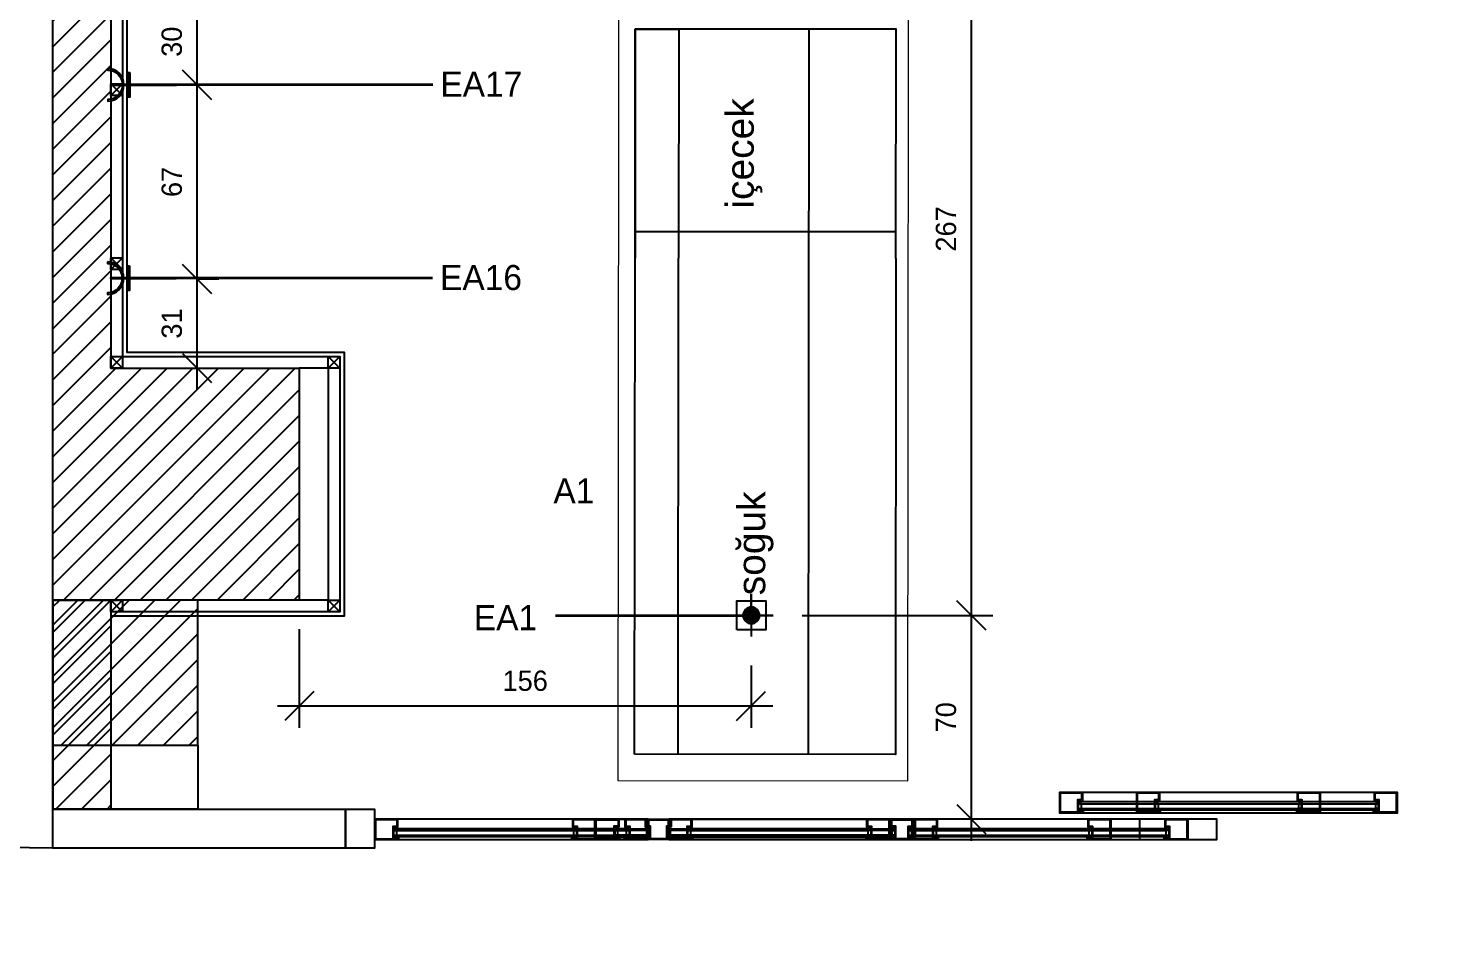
# Model space of a CAD drawing. Header units: centimetres. Extents: x 137745 to 146279, y 33619 to 36807.
# Drawn here: x 141566.5 to 142055.5, y 35075.8 to 35390.3 of the extents above; entities that cross this region are included whole.
import ezdxf
from ezdxf.enums import TextEntityAlignment as Align

# ---------------------------------------------------------------- set-up
doc = ezdxf.new("R2010")
doc.units = ezdxf.units.CM
doc.header["$LTSCALE"] = 10
doc.header["$MEASUREMENT"] = 0
doc.header["$PDMODE"] = 3
doc.header["$PDSIZE"] = 20
for name, color, linetype in [('-DWG_ANA', 7, 'Continuous'), ('141125_RT1$0$xref_4_vitrin_kaplama$0$2DCAM', 4, 'Continuous'), ('141125_RT1$0$xref_4_vitrin_kaplama$0$2DKONST2', 253, 'Continuous'), ('2DCAM', 6, 'Continuous'), ('cephe profil', 9, 'Continuous'), ('CG TASARIM LOGO', 7, 'Continuous'), ('ELEKTRİK', 10, 'Continuous'), ('Kıtc-006 Yazı 001', 1, 'Continuous'), ('LP-DIMENSION_INT_100', 51, 'Continuous'), ('S2000-002 Çizgi', 7, 'Continuous'), ('zemin', 102, 'Continuous')]:
    doc.layers.add(name, color=color, linetype=linetype)
doc.layers.add('ARK_AHŞAP', color=45, linetype='Continuous', lineweight=15)
doc.layers.add('ELK', color=1, linetype='Continuous', lineweight=35)
doc.styles.get("Standard").update_dxf_attribs({"font": 'arial.ttf'})
doc.styles.add('TAKSİM', font='GOTHIC.TTF', dxfattribs={"height": 7})
doc.dimstyles.new('AR_DIM_100', dxfattribs={"dimtxt": 7, "dimasz": 10, "dimexe": 7.5, "dimexo": 10, "dimgap": 5, "dimtad": 1, "dimtoh": 1, "dimdec": 0, "dimrnd": 0.5, "dimzin": 12, "dimdsep": 46, "dimtxsty": 'TAKSİM', "dimblk": 'OBLIQUE', "dimcen": 0.09, "dimdle": 7.5, "dimclrd": 256, "dimclre": 256, "dimclrt": 7, "dimadec": 0, "dimazin": 0, "dimtfac": 1, "dimtdec": 0, "dimtix": 1, "dimtofl": 0, "dimtmove": 0, "dimatfit": 3, "dimldrblk": 'DOT', "dimfxl": 100, "dimfxlon": 1, "dimtolj": 1, "dimtzin": 0, "dimlwd": -1, "dimlwe": -1, "dimarcsym": 0})

# ---------------------------------------------------------------- blocks, each defined once
blk = doc.blocks.new('A$C611F6802')
at = {"layer": '-DWG_ANA'}
h = blk.add_hatch(dxfattribs=at)
h.set_pattern_fill('ANSI31', color=1, style=0)
h.set_pattern_definition([(45, (-55670.14020227872, -22065.11067284289), (-0.08838834764831843, 0.08838834764831845), [])])
h.paths.add_polyline_path([(4.423971784401617, 7.700424825947266, 1), (10.13888412773802, 7.700424825947266, 1)])
at = {"layer": '-DWG_ANA', "color": 1}
for p, q in [((7.28142795606982, 7.700424825947266), (7.28142795606982, 15.25836134111159)), ((7.28142795606982, 15.25836134111159), (7.28142795606982, 0)), ((7.28142795606982, 7.629180670555797), (0, 7.629180670555797)), ((7.28142795606982, 7.629180670555797), (14.67722620816494, 7.629180670555797)), ((14.67722620816494, 7.629180670555797), (7.28142795606982, 7.629180670555797))]:
    blk.add_line(p, q, dxfattribs=at)
blk.add_lwpolyline([(2.28142795606982, 2.700424825947266), (12.28142795606982, 2.700424825947266), (12.28142795606982, 12.70042482594727), (2.28142795606982, 12.70042482594727)], close=True, dxfattribs=at)
blk.add_circle((7.28142795606982, 7.700424825947266), 2.857456171668203, dxfattribs=at)
blk = doc.blocks.new('A$C50025146')
at = {"layer": 'ELEKTRİK'}
for points in [[(16.0258407970905, 9.846670621633166), (16.5885051934838, 9.846670621633166), (16.5885051934838, 1.406704675742731), (16.0258407970905, 1.406704675742731)], [(6.940050297998823e-05, 5.345355450490388), (6.940050297998823e-05, 5.908019846885509), (22.50664525620232, 5.908019846885509), (22.50664525620232, 5.345355450490388)]]:
    blk.add_hatch(color=256, dxfattribs=at).paths.add_polyline_path(points)
h = blk.add_hatch(color=256, dxfattribs=at)
edge = h.paths.add_edge_path()
edge.add_line((23.70435837441619, 11.25333161261187), (23.70435837441619, 10.69066721622039))
edge.add_ellipse((23.70435837441619, 5.626687648689767), major_axis=(3.580774291992597, -3.580774291992606), ratio=0.9999999999999413, start_angle=134.9999999999983, end_angle=314.9999999999983)
edge.add_line((23.70435837441619, 0.5627080811555061), (23.70435837441619, 4.368476402305532e-05))
edge.add_ellipse((23.70435837441619, 5.626687648689767), major_axis=(3.978638102213783, 3.978638102213774), ratio=0.9999999999999128, start_angle=45.0000000000025, end_angle=225.0000000000025, ccw=False)
for points, elevation in [([(16.0258407970905, 1.406704675742731), (16.0258407970905, 9.846670621633166), (16.5885051934838, 9.846670621633166), (16.5885051934838, 1.406704675742731)], 4.791194770819646e-08), ([(6.940050297998823e-05, 5.908019846885509), (22.50664525620232, 5.908019846885509), (22.50664525620232, 5.345355450490388), (6.940050297998823e-05, 5.345355450490388)], 4.794507297291503e-08)]:
    blk.add_lwpolyline(points, close=True, dxfattribs=dict(at, elevation=elevation))
at = {"layer": 'ELEKTRİK', "elevation": 4.798666618537076e-08}
blk.add_lwpolyline([(23.70435837441437, 4.368476402305532e-05), (23.70435837441619, 0.5627080811555061, -0.9999999999999944), (23.70435837441619, 10.69066721622039), (23.70435837441619, 11.25333161261187, 0.9999999999999944)], format="xyb", close=True, dxfattribs=at)
blk = doc.blocks.new('_Oblique')
at = {"color": 0, "linetype": 'ByBlock', "lineweight": -2}
blk.add_line((-0.5, -0.5), (0.5, 0.5), dxfattribs=at)
blk = doc.blocks.new('*D28')
at = {"transparency": 16777216}
for p, q in [((141624.7368309195, 35265.640269348), (141624.7368309195, 35311.38165742187)), ((141624.7368309195, 35303.88165742187), (141632.2368309195, 35303.88165742187)), ((141605.0150201375, 35273.140269348), (141632.2368309195, 35273.140269348))]:
    blk.add_line(p, q, dxfattribs=at)
at = {"layer": 'Defpoints', "color": 0, "transparency": 16777216}
for p in [(141617.5215959932, 35303.88165742187), (141624.7368309195, 35303.88165742187), (141595.0150201375, 35273.140269348)]:
    blk.add_point(p, dxfattribs=at)
at = {"transparency": 16777216, "xscale": 10, "yscale": 10, "zscale": 10}
for p, rotation in [((141624.7368309195, 35303.88165742187), 90), ((141624.7368309195, 35273.140269348), 270)]:
    blk.add_blockref('_Oblique', p, dxfattribs=dict(at, rotation=rotation))
at = {"color": 7, "transparency": 16777216, "insert": (141616.0607602193, 35288.51096338489), "char_height": 7, "attachment_point": 5, "rotation": 90, "style": 'TAKSİM'}
blk.add_mtext('\\A1;31', dxfattribs=at)
blk = doc.blocks.new('_Dot')
at = {"color": 0, "linetype": 'ByBlock', "lineweight": -2}
blk.add_line((-0.5, 0), (-1, 0), dxfattribs=at)
at = {"color": 0, "linetype": 'ByBlock', "const_width": 0.5}
blk.add_lwpolyline([(-0.25, 0, 1), (0.25, 0, 1)], format="xyb", close=True, dxfattribs=at)
blk = doc.blocks.new('*D29')
at = {"transparency": 16777216}
for p, q in [((141624.7368309196, 35296.38165742187), (141624.7368309196, 35378.31537182571)), ((141624.7368309196, 35370.81537182571), (141632.2368309196, 35370.81537182571)), ((141624.7368309196, 35303.88165742187), (141632.2368309196, 35303.88165742187))]:
    blk.add_line(p, q, dxfattribs=at)
at = {"layer": 'Defpoints', "color": 0, "transparency": 16777216}
for p in [(141624.7368309196, 35370.81537182571), (141624.7368309196, 35370.81537182571), (141617.5215959932, 35303.88165742187)]:
    blk.add_point(p, dxfattribs=at)
at = {"transparency": 16777216, "xscale": 10, "yscale": 10, "zscale": 10}
for p, rotation in [((141624.7368309196, 35370.81537182571), 90), ((141624.7368309196, 35303.88165742187), 270)]:
    blk.add_blockref('_Oblique', p, dxfattribs=dict(at, rotation=rotation))
at = {"color": 7, "transparency": 16777216, "insert": (141616.0607602194, 35337.34851462374), "char_height": 7, "attachment_point": 5, "rotation": 90, "style": 'TAKSİM'}
blk.add_mtext('\\A1;67', dxfattribs=at)
blk = doc.blocks.new('*D30')
at = {"transparency": 16777216}
for p, q in [((141624.7368309198, 35363.31537182571), (141624.7368309198, 35408.02378546302)), ((141624.7368309198, 35400.52378546302), (141632.2368309198, 35400.52378546302)), ((141624.7368309198, 35370.81537182571), (141632.2368309198, 35370.81537182571))]:
    blk.add_line(p, q, dxfattribs=at)
at = {"layer": 'Defpoints', "color": 0, "transparency": 16777216}
for p in [(141617.5215959932, 35400.52378546302), (141624.7368309198, 35400.52378546302), (141624.7368309196, 35370.81537182571)]:
    blk.add_point(p, dxfattribs=at)
at = {"transparency": 16777216, "xscale": 10, "yscale": 10, "zscale": 10}
for p, rotation in [((141624.7368309198, 35400.52378546302), 90), ((141624.7368309198, 35370.81537182571), 270)]:
    blk.add_blockref('_Oblique', p, dxfattribs=dict(at, rotation=rotation))
at = {"color": 7, "transparency": 16777216, "insert": (141616.0607602196, 35385.66957864432), "char_height": 7, "attachment_point": 5, "rotation": 90, "style": 'TAKSİM'}
blk.add_mtext('\\A1;30', dxfattribs=at)
blk = doc.blocks.new('*D44')
at = {"layer": 'Defpoints', "color": 0, "transparency": 16777216}
for p in [(141856.3215863718, 35454.38854856843), (141823.5304021586, 35187.87856741082), (141891.8292795699, 35187.87856741082)]:
    blk.add_point(p, dxfattribs=at)
at = {"layer": 'LP-DIMENSION_INT_100', "transparency": 16777216}
for p, q in [((141891.8292795699, 35461.88854856843), (141891.8292795699, 35180.37856741082)), ((141866.3215863718, 35454.38854856843), (141899.3292795699, 35454.38854856843)), ((141833.5304021586, 35187.87856741082), (141899.3292795699, 35187.87856741082))]:
    blk.add_line(p, q, dxfattribs=at)
at = {"layer": 'LP-DIMENSION_INT_100', "transparency": 16777216, "xscale": 10, "yscale": 10, "zscale": 10}
for p, rotation in [((141891.8292795699, 35454.38854856843), 90), ((141891.8292795699, 35187.87856741082), 270)]:
    blk.add_blockref('_Oblique', p, dxfattribs=dict(at, rotation=rotation))
at = {"layer": 'LP-DIMENSION_INT_100', "color": 7, "transparency": 16777216, "insert": (141883.1532088697, 35321.13355798958), "char_height": 7, "attachment_point": 5, "rotation": 90, "style": 'TAKSİM'}
blk.add_mtext('\\A1;267', dxfattribs=at)
blk = doc.blocks.new('*D45')
at = {"layer": 'Defpoints', "color": 0, "transparency": 16777216}
for p in [(141823.5304021586, 35187.87856741082), (141891.82927957, 35117.64043646993), (141901.8851923481, 35117.64043646993)]:
    blk.add_point(p, dxfattribs=at)
at = {"layer": 'LP-DIMENSION_INT_100', "transparency": 16777216}
for p, q in [((141891.82927957, 35195.37856741082), (141891.82927957, 35110.14043646993)), ((141833.5304021586, 35187.87856741082), (141899.32927957, 35187.87856741082)), ((141891.8851923481, 35117.64043646993), (141884.32927957, 35117.64043646993))]:
    blk.add_line(p, q, dxfattribs=at)
at = {"layer": 'LP-DIMENSION_INT_100', "transparency": 16777216, "xscale": 10, "yscale": 10, "zscale": 10}
for p, rotation in [((141891.82927957, 35187.87856741082), 90), ((141891.82927957, 35117.64043646993), 270)]:
    blk.add_blockref('_Oblique', p, dxfattribs=dict(at, rotation=rotation))
at = {"layer": 'LP-DIMENSION_INT_100', "color": 7, "transparency": 16777216, "insert": (141883.1532088698, 35152.75950194033), "char_height": 7, "attachment_point": 5, "rotation": 90, "style": 'TAKSİM'}
blk.add_mtext('\\A1;70', dxfattribs=at)
blk = doc.blocks.new('*D46')
at = {"layer": 'Defpoints', "color": 0, "transparency": 16777216}
for p in [(141660.0150201374, 35193.14026934799), (141815.901221488, 35180.59713945474), (141660.0150201374, 35156.64538598944)]:
    blk.add_point(p, dxfattribs=at)
at = {"layer": 'LP-DIMENSION_INT_100', "transparency": 16777216}
for p, q in [((141660.0150201374, 35183.14026934799), (141660.0150201374, 35149.14538598944)), ((141815.901221488, 35170.59713945474), (141815.901221488, 35149.14538598944)), ((141823.401221488, 35156.64538598944), (141652.5150201374, 35156.64538598944))]:
    blk.add_line(p, q, dxfattribs=at)
at = {"layer": 'LP-DIMENSION_INT_100', "transparency": 16777216, "xscale": 10, "yscale": 10, "zscale": 10, "rotation": 180}
blk.add_blockref('_Oblique', (141660.0150201374, 35156.64538598944), dxfattribs=at)
at = {"layer": 'LP-DIMENSION_INT_100', "transparency": 16777216, "xscale": 10, "yscale": 10, "zscale": 10}
blk.add_blockref('_Oblique', (141815.901221488, 35156.64538598944), dxfattribs=at)
at = {"layer": 'LP-DIMENSION_INT_100', "color": 7, "transparency": 16777216, "insert": (141737.9581208127, 35165.32145668964), "char_height": 7, "attachment_point": 5, "style": 'TAKSİM'}
blk.add_mtext('\\A1;156', dxfattribs=at)
blk = doc.blocks.new('*D47')
at = {"layer": 'Defpoints', "color": 0, "transparency": 16777216}
for p in [(141846.3215863717, 35452.10712061235), (141595.0150201374, 35408.66274858188), (141595.0150201374, 35383.10712061235)]:
    blk.add_point(p, dxfattribs=at)
at = {"layer": 'LP-DIMENSION_INT_100', "transparency": 16777216}
for p, q in [((141846.3215863717, 35442.10712061235), (141846.3215863717, 35401.16274858188)), ((141595.0150201374, 35393.10712061235), (141595.0150201374, 35416.16274858188)), ((141853.8215863717, 35408.66274858188), (141587.5150201374, 35408.66274858188))]:
    blk.add_line(p, q, dxfattribs=at)
at = {"layer": 'LP-DIMENSION_INT_100', "transparency": 16777216, "xscale": 10, "yscale": 10, "zscale": 10, "rotation": 180}
blk.add_blockref('_Oblique', (141595.0150201374, 35408.66274858188), dxfattribs=at)
at = {"layer": 'LP-DIMENSION_INT_100', "transparency": 16777216, "xscale": 10, "yscale": 10, "zscale": 10}
blk.add_blockref('_Oblique', (141846.3215863717, 35408.66274858188), dxfattribs=at)
at = {"layer": 'LP-DIMENSION_INT_100', "color": 7, "transparency": 16777216, "insert": (141720.6683032546, 35417.33881928208), "char_height": 7, "attachment_point": 5, "style": 'TAKSİM'}
blk.add_mtext('\\A1;252', dxfattribs=at)
blk = doc.blocks.new('LL')
at = {"layer": 'LP-DIMENSION_INT_100'}
h = blk.add_hatch(dxfattribs=at)
h.set_pattern_fill('ANSI31', color=253, scale=50)
h.set_pattern_definition([(45, (169.2249926319346, 0), (-4.419417382415921, 4.419417382415922), [])])
h.paths.add_polyline_path([(138923.8230710727, 35193.14026934799), (138838.8230710727, 35193.14026934799), (138838.8230710727, 36086.14026934799), (139307.8230710727, 36086.14026934799), (139307.8230710727, 35594.14026934799), (139819.8230710727, 35594.14026934799), (139819.8230710727, 35584.14026934799), (139297.8230710727, 35584.14026934799), (139297.8230710727, 36066.14026934799), (138923.8230710727, 36066.14026934799), (138923.8230710727, 36031.14026934799), (138858.8230710727, 36031.14026934799), (138858.8230710727, 35273.14026934799), (138923.8230710727, 35273.14026934799)])
h = blk.add_hatch(dxfattribs=at)
h.set_pattern_fill('ANSI31', color=253, scale=50)
h.set_pattern_definition([(45, (0, 0), (-4.419417382415921, 4.419417382415922), [])])
h.paths.add_polyline_path([(138858.8230710727, 35121.14026934799), (138838.8230710727, 35121.14026934799), (138838.8230710727, 35193.14026934799), (138858.8230710727, 35193.14026934799)])
at = {"layer": '141125_RT1$0$xref_4_vitrin_kaplama$0$2DCAM'}
for p, q in [((139294.65437489, 35126.87549245313), (139220.6543645658, 35126.87591395101)), ((139036.1780366045, 35117.6399840737), (138957.8230446711, 35117.64026150854)), ((139052.1781171612, 35117.6399840737), (139128.0221090917, 35117.63756438021)), ((139222.3770837664, 35117.63832765692), (139144.0221090869, 35117.63654358777)), ((139220.9544048446, 35119.87591567823), (139294.3544151685, 35119.87549072739)), ((138958.1230849499, 35110.64026323576), (139035.8780768831, 35110.63998234796)), ((139127.7220688129, 35110.63756610743), (139052.4780768826, 35110.63998234796)), ((139144.3221493656, 35110.63654531499), (139222.0771240449, 35110.63832218191))]:
    blk.add_line(p, q, dxfattribs=at)
for points in [[(139296.0543943144, 35123.57426113467), (139219.2543831326, 35123.5746665222)], [(139219.2543957915, 35121.37466652204), (139220.2543957914, 35121.37467227598), (139220.254386585, 35122.97467227608), (139219.254386585, 35122.97466652204)], [(139219.254386585, 35122.97466652204), (139296.054397767, 35122.97426113477)], [(139296.0543977597, 35122.97550050877), (139295.0543977598, 35122.97549475483), (139295.0544069663, 35121.37549475485), (139296.0544069663, 35121.3755005088)], [(139296.0544104259, 35120.77426113473), (139219.254399244, 35120.77466652203), (139219.2543957915, 35121.37466652204), (139296.0544069734, 35121.37426113478)], [(139037.578056029, 35114.33875275524), (138956.4230632379, 35114.33901407973)], [(138956.4230758968, 35112.13901407957), (138957.4230758967, 35112.13901983351), (138957.4230666903, 35113.73901983361), (138956.4230666903, 35113.73901407958)], [(138956.4230666903, 35113.73901407958), (139037.5780594815, 35113.73875275534)], [(139037.5780594743, 35113.73999212934), (139036.5780594744, 35113.7399863754), (139036.5780686809, 35112.13998637542), (139037.5780686809, 35112.13999212936)], [(139050.7780942914, 35113.73999212934), (139051.7780942913, 35113.7399863754), (139051.7780850848, 35112.13998637542), (139050.7780850848, 35112.13999212936)], [(139129.4220870725, 35113.73631695125), (139050.7780942841, 35113.73875275534)], [(139050.7780977367, 35114.33875275524), (139129.4220905249, 35114.3363169514)], [(139129.422077866, 35112.13631695124), (139128.4220778661, 35112.13632270518), (139128.4220870725, 35113.73632270528), (139129.4220870725, 35113.73631695125)], [(139223.7771031909, 35114.33711295341), (139142.6221276536, 35114.33529615896)], [(139142.622131106, 35113.7352961588), (139222.7771066433, 35113.73711177389)], [(139142.6221403125, 35112.1352961588), (139143.6221403125, 35112.13530191274), (139143.622131106, 35113.73530191283), (139142.622131106, 35113.7352961588)], [(139223.7771066337, 35113.73876321192), (139222.7771066338, 35113.73875745798), (139222.7771158403, 35112.138757458), (139223.7771158403, 35112.13876321194)], [(139037.5780721405, 35111.5387527553), (138956.4230793493, 35111.53901407956), (138956.4230758968, 35112.13901407957), (139037.578068688, 35112.13875275535)], [(139050.7780816252, 35111.5387527553), (139129.4220744135, 35111.53631695123), (139129.422077866, 35112.13631695124), (139050.7780850777, 35112.13875275535)], [(139223.7771193022, 35111.53711295374), (139142.622143765, 35111.53529615879), (139142.6221403125, 35112.1352961588), (139222.7771158498, 35112.13711177392)]]:
    blk.add_lwpolyline(points, dxfattribs=at)
at = {"layer": '141125_RT1$0$xref_4_vitrin_kaplama$0$2DKONST2'}
for points in [[(139219.2544015384, 35120.37590589613), (139219.254379673, 35124.1759058961), (139220.6543801019, 35124.17591395181), (139220.6543645658, 35126.87591395149), (139213.6543909674, 35126.87587367345), (139213.6543909674, 35126.87587367345), (139212.6543909674, 35126.87586791936), (139212.6544019676, 35120.37586310708), (139212.6544019676, 35120.37586310708), (139212.6544048444, 35119.87586791899), (139220.9544048445, 35119.87591567815), (139220.9544019674, 35120.37591567809)], [(139219.0044029769, 35120.12590445759), (139219.0043782344, 35124.42590445762), (139220.4043786635, 35124.42591251327), (139220.4043660044, 35126.62591251306), (139213.9043924059, 35126.62587511203), (139213.904392406, 35126.62587511216), (139212.9043912377, 35126.62586935781), (139212.904402238, 35120.1258693579)], [(139301.6544151683, 35119.87553273155), (139302.6544151683, 35119.87553848574), (139302.6543777668, 35126.37553848571), (139302.6543777668, 35126.37553848577), (139302.6543748898, 35126.87553848568), (139294.6543748899, 35126.87549245309), (139294.6543904259, 35124.17549245311), (139296.054390855, 35124.175500509), (139296.0544127203, 35120.37550050896), (139294.3544122914, 35120.37549072695), (139294.3544151684, 35119.8754907271), (139301.6544151683, 35119.87553273155)], [(139301.4044137297, 35120.12553129312), (139302.4044137296, 35120.12553704718), (139302.4043763283, 35126.62553704721), (139294.9043763285, 35126.62549389156), (139294.9043889872, 35124.42549389133), (139296.3043894163, 35124.42550194718), (139296.3044141589, 35120.1255019475), (139301.4044137298, 35120.12553129327)], [(138956.4230816437, 35111.14025345366), (138956.4230597783, 35114.94025345363), (138957.8230602072, 35114.94026150934), (138957.8230446711, 35117.64026150902), (138950.8230710727, 35117.64022123098), (138950.8230710727, 35117.64022123098), (138949.8230710727, 35117.64021547689), (138949.8230820729, 35111.14021066461), (138949.8230820729, 35111.14021066461), (138949.8230849497, 35110.64021547652), (138958.1230849498, 35110.64026323568), (138958.1230820727, 35111.14026323562)], [(138956.1730830822, 35110.89025201512), (138956.1730583397, 35115.19025201515), (138957.5730587688, 35115.1902600708), (138957.5730461097, 35117.39026007059), (138951.0730725112, 35117.39022266956), (138951.0730725113, 35117.3902226697), (138950.073071343, 35117.39021691534), (138950.0730823433, 35110.89021691543)], [(139043.1780768828, 35110.64002435212), (139044.1780768828, 35110.64003010631), (139044.1780394813, 35117.14003010628), (139044.1780394813, 35117.14003010634), (139044.1780366043, 35117.64003010625), (139036.1780366045, 35117.63998407366), (139036.1780521404, 35114.93998407367), (139037.5780525695, 35114.93999212957), (139037.5780744349, 35111.13999212952), (139035.878074006, 35111.13998234752), (139035.878076883, 35110.63998234767), (139043.1780768828, 35110.64002435212)], [(139042.9280754443, 35110.89002291369), (139043.9280754442, 35110.89002866775), (139043.9280380428, 35117.39002866778), (139036.4280380431, 35117.38998551213), (139036.4280507018, 35115.1899855119), (139037.8280511309, 35115.18999356775), (139037.8280758734, 35110.88999356807), (139042.9280754444, 35110.89002291384)], [(139045.1780768828, 35110.64002435212), (139044.1780768828, 35110.64003010631), (139044.1781142844, 35117.14003010628), (139044.1781142844, 35117.14003010634), (139044.1781171614, 35117.64003010625), (139052.1781171612, 35117.63998407366), (139052.1781016253, 35114.93998407367), (139050.7781011962, 35114.93999212957), (139050.7780793308, 35111.13999212952), (139052.4780797597, 35111.13998234752), (139052.4780768827, 35110.63998234767), (139045.1780768828, 35110.64002435212)], [(139045.4280783214, 35110.89002291369), (139044.4280783215, 35110.89002866775), (139044.4281157229, 35117.39002866778), (139051.9281157226, 35117.38998551213), (139051.9281030639, 35115.1899855119), (139050.5281026348, 35115.18999356775), (139050.5280778923, 35110.88999356807), (139045.4280783213, 35110.89002291384)], [(139129.422072119, 35111.13755632533), (139129.4220939845, 35114.93755632531), (139128.0220935555, 35114.93756438101), (139128.0221090917, 35117.63756438069), (139135.02208269, 35117.63752410265), (139135.02208269, 35117.63752410265), (139136.02208269, 35117.63751834856), (139136.0220716898, 35111.13751353628), (139136.0220716898, 35111.13751353628), (139136.022068813, 35110.63751834819), (139127.7220688129, 35110.63756610735), (139127.72207169, 35111.13756610729)], [(139129.6720706805, 35110.88755488679), (139129.672095423, 35115.18755488682), (139128.272094994, 35115.18756294247), (139128.2721076531, 35117.38756294226), (139134.7720812515, 35117.38752554123), (139134.7720812514, 35117.38752554137), (139135.7720824198, 35117.38751978701), (139135.7720714195, 35110.8875197871)], [(139142.6221460595, 35111.13653553289), (139142.6221241941, 35114.93653553286), (139144.0221246229, 35114.93654358857), (139144.0221090869, 35117.63654358825), (139137.0221354885, 35117.6365033102), (139137.0221354885, 35117.6365033102), (139136.0221354885, 35117.63649755612), (139136.0221464887, 35111.13649274384), (139136.0221464887, 35111.13649274384), (139136.0221493655, 35110.63649755575), (139144.3221493656, 35110.6365453149), (139144.3221464885, 35111.13654531485)], [(139142.372147498, 35110.88653409434), (139142.3721227555, 35115.18653409438), (139143.7721231845, 35115.18654215003), (139143.7721105254, 35117.38654214982), (139137.272136927, 35117.38650474879), (139137.2721369271, 35117.38650474892), (139136.2721357587, 35117.38649899457), (139136.272146759, 35110.88649899466)], [(139229.3771240423, 35110.6387954347), (139230.3771240423, 35110.63880118889), (139230.3770866407, 35117.13880118886), (139230.3770866407, 35117.13880118892), (139230.3770837637, 35117.63880118883), (139222.3770837639, 35117.63875515624), (139222.3770992998, 35114.93875515625), (139223.7770997289, 35114.93876321215), (139223.7771215943, 35111.1387632121), (139222.0771211654, 35111.1387534301), (139222.0771240424, 35110.63875343025), (139229.3771240423, 35110.6387954347)], [(139229.1271226037, 35110.88879399627), (139230.1271226036, 35110.88879975033), (139230.1270852022, 35117.38879975036), (139222.6270852025, 35117.38875659471), (139222.6270978612, 35115.18875659448), (139224.0270982903, 35115.18876465033), (139224.0271230328, 35110.88876465065), (139229.1271226038, 35110.88879399642)]]:
    blk.add_lwpolyline(points, close=True, dxfattribs=at)
at = {"layer": '2DCAM'}
blk.add_lwpolyline([(138939.8230710727, 35121.14026934799), (138939.8230710727, 35107.64026934799), (138838.8230710727, 35107.64026934799), (138838.8230710727, 35121.14026934799), (138939.8230710727, 35121.14026934799)], dxfattribs=at)
at = {"layer": 'LP-DIMENSION_INT_100', "color": 2}
for points in [[(138923.8230710727, 35193.14026934799), (138838.8230710727, 35193.14026934799), (138838.8230710727, 36086.14026934799), (139307.8230710727, 36086.14026934799), (139307.8230710727, 35594.14026934799), (139819.8230710727, 35594.14026934799), (139819.8230710727, 35584.14026934799), (139297.8230710727, 35584.14026934799), (139297.8230710727, 36066.14026934799), (138923.8230710727, 36066.14026934799), (138923.8230710727, 36031.14026934799), (138858.8230710727, 36031.14026934799), (138858.8230710727, 35273.14026934799), (138923.8230710727, 35273.14026934799)], [(138939.8230710727, 35121.14026934799), (138949.8231022106, 35121.14026934799), (138949.8231022106, 35107.64026934799), (138939.8230710727, 35107.64026934799)], [(139230.3769207808, 35110.64010703679), (139240.3769207808, 35110.64010703679), (139240.3769668136, 35117.6401070375), (139230.3769668136, 35117.6401070375)]]:
    blk.add_lwpolyline(points, close=True, dxfattribs=at)
at = {"layer": 'LP-DIMENSION_INT_100', "color": 43}
for points in [[(139297.8230710727, 36062.14026934799), (138990.7948310573, 36062.14026934799), (138990.7948310573, 35969.19688731988), (138862.8230710727, 35969.19688731988), (138862.8230710727, 35277.14026934799), (138937.8230932179, 35277.13040031371), (138937.8230932179, 35189.13040031371), (138858.8230710727, 35189.14026934799)], [(139297.8230710727, 36060.64026934799), (138992.2948310573, 36060.64026934799), (138992.2948310573, 35967.69688731988), (138864.3230710727, 35967.69688731988), (138864.3230710727, 35278.64026934799), (138939.3230932179, 35278.63040031371), (138939.3230932179, 35187.63040031371), (138858.8230710727, 35187.64026934799)]]:
    blk.add_lwpolyline(points, dxfattribs=at)
at = {"layer": 'LP-DIMENSION_INT_100', "color": 253}
for points in [[(138858.8230710727, 35371.14026934799), (138862.8230710727, 35371.14026934799), (138862.8230710727, 35367.14026934799), (138858.8230710727, 35367.14026934799)], [(138858.8230710727, 35311.14026934799), (138862.8230710727, 35311.14026934799), (138862.8230710727, 35307.14026934799), (138858.8230710727, 35307.14026934799)], [(138858.8230710727, 35277.14026934799), (138862.8230710727, 35277.14026934799), (138862.8230710727, 35273.14026934799), (138858.8230710727, 35273.14026934799)], [(138933.8230932179, 35277.13040031371), (138937.8230932179, 35277.13040031371), (138937.8230932179, 35273.13040031371), (138933.8230932179, 35273.13040031371)], [(138858.8230710727, 35193.14026934799), (138862.8230710727, 35193.14026934799), (138862.8230710727, 35189.14026934799), (138858.8230710727, 35189.14026934799)], [(138933.8230932179, 35193.13040031371), (138937.8230932179, 35193.13040031371), (138937.8230932179, 35189.13040031371), (138933.8230932179, 35189.13040031371)]]:
    blk.add_lwpolyline(points, close=True, dxfattribs=at)
for points in [[(138858.8230710727, 35371.14026934799), (138862.8230710727, 35367.14026934799)], [(138862.8230710727, 35371.14026934799), (138858.8230710727, 35367.14026934799)], [(138858.8230710727, 35311.14026934799), (138862.8230710727, 35307.14026934799)], [(138862.8230710727, 35311.14026934799), (138858.8230710727, 35307.14026934799)], [(138858.8230710727, 35277.14026934799), (138862.8230710727, 35273.14026934799)], [(138862.8230710727, 35277.14026934799), (138858.8230710727, 35273.14026934799)], [(138933.8230932179, 35277.13040031371), (138937.8230932179, 35273.13040031371)], [(138937.8230932179, 35277.13040031371), (138933.8230932179, 35273.13040031371)], [(138933.8230932179, 35273.13040031371), (138923.8230710727, 35273.13040031371)], [(138933.8230932179, 35273.13040031371), (138933.8230932179, 35193.13040031371)], [(138858.8230710727, 35193.14026934799), (138862.8230710727, 35189.14026934799)], [(138862.8230710727, 35193.14026934799), (138858.8230710727, 35189.14026934799)], [(138933.8230932179, 35193.13040031371), (138923.8230710727, 35193.14026934799)], [(138933.8230932179, 35193.13040031371), (138937.8230932179, 35189.13040031371)], [(138937.8230932179, 35193.13040031371), (138933.8230932179, 35189.13040031371)]]:
    blk.add_lwpolyline(points, dxfattribs=at)
at = {"layer": 'LP-DIMENSION_INT_100', "color": 2}
for points in [[(138838.8230710727, 35193.14026934799), (138838.8230710727, 35121.14026934799)], [(138858.8230710727, 35193.14026934799), (138858.8230710727, 35121.14026934799)]]:
    blk.add_lwpolyline(points, dxfattribs=at)
at = {"layer": 'LP-DIMENSION_INT_100', "color": 1}
blk.add_lwpolyline([(138858.8230710727, 35121.14026934799), (138838.8230710727, 35121.14026934799), (138838.8230710727, 35193.14026934799), (138858.8230710727, 35193.14026934799)], close=True, dxfattribs=at)
at = {"layer": 'zemin'}
blk.add_lwpolyline([(138839.9291339056, 35107.64026934798), (138249.9291339056, 35114.98430697402), (138168.8516050134, 35035.00371483563), (138877.1502619594, 34328.85280589551), (138892.6059532969, 34345.46949983221)], dxfattribs=at)

msp = doc.modelspace()

# ---------------------------------------------------------------- hatches: boundary and pattern name
at = {"layer": 'LP-DIMENSION_INT_100'}
h = msp.add_hatch(dxfattribs=at)
h.set_pattern_fill('ANSI31', color=253, scale=50)
h.set_pattern_definition([(45, (2905.416941696691, 0), (-4.419417382415921, 4.419417382415922), [])])
h.paths.add_polyline_path([(141575.0150201374, 35143.14026934799), (141625.0150201374, 35143.14026934799), (141625.0150201374, 35193.14026934799), (141575.0150201374, 35193.14026934799)])

# ---------------------------------------------------------------- linework, layer by layer
msp.add_line((141835.6843868848, 35139.98655123864), (141835.9311120752, 35389.98642949203))
at = {"layer": '141125_RT1$0$xref_4_vitrin_kaplama$0$2DCAM'}
for p, q in [((142004.2924526686, 35126.87565716993), (141930.2924423444, 35126.87607866781)), ((141754.2361124684, 35117.64022572098), (141694.0149937359, 35117.64026150854)), ((141770.236193025, 35117.64022572098), (141779.5149805433, 35117.63925158963)), ((141855.7553847025, 35117.63977321907), (141795.5149805385, 35117.63823079719)), ((141932.0149999984, 35117.64022572098), (141871.7553846977, 35117.64064721885)), ((141930.5924826232, 35119.87608039504), (142003.9924929471, 35119.87565544419)), ((141694.3150340146, 35110.64026323576), (141753.9361527469, 35110.64022399524)), ((141779.2149402645, 35110.63925331685), (141770.5361527465, 35110.64022399524)), ((141795.8150208172, 35110.63823252441), (141855.455424981, 35110.63976774405)), ((141872.0554249765, 35110.64064894608), (141931.7150402769, 35110.64022399524))]:
    msp.add_line(p, q, dxfattribs=at)
for points in [[(142005.6924720931, 35123.57442585148), (141928.8924609112, 35123.574831239)], [(141928.8924735701, 35121.37483123884), (141929.89247357, 35121.37483699279), (141929.8924643636, 35122.97483699288), (141928.8924643636, 35122.97483123885)], [(141928.8924643636, 35122.97483123885), (142005.6924755456, 35122.97442585157)], [(142005.6924755384, 35122.97566522557), (142004.6924755384, 35122.97565947163), (142004.692484745, 35121.37565947165), (142005.6924847449, 35121.3756652256)], [(142005.6924882045, 35120.77442585153), (141928.8924770226, 35120.77483123884), (141928.8924735701, 35121.37483123884), (142005.692484752, 35121.37442585158)], [(141755.6361318929, 35114.33899440252), (141692.6150123026, 35114.33901407973)], [(141692.6150249615, 35112.13901407957), (141693.6150249614, 35112.13901983351), (141693.6150157551, 35113.73901983361), (141692.615015755, 35113.73901407958)], [(141692.615015755, 35113.73901407958), (141755.6361353454, 35113.73899440261)], [(141755.6361353381, 35113.74023377662), (141754.6361353382, 35113.74022802267), (141754.6361445448, 35112.1402280227), (141755.6361445447, 35112.14023377664)], [(141768.8361701552, 35113.74023377662), (141769.8361701551, 35113.74022802267), (141769.8361609486, 35112.1402280227), (141768.8361609486, 35112.14023377664)], [(141780.9149585241, 35113.73800416067), (141768.836170148, 35113.73899440261)], [(141768.8361736005, 35114.33899440252), (141780.9149619765, 35114.33800416082)], [(141780.9149493176, 35112.13800416066), (141779.9149493177, 35112.1380099146), (141779.9149585241, 35113.7380099147), (141780.9149585241, 35113.73800416067)], [(141857.155404127, 35114.33855851555), (141794.1149991052, 35114.33698336838)], [(141794.1150025576, 35113.73698336822), (141856.1554075794, 35113.73855733603)], [(141794.1150117641, 35112.13698336822), (141795.115011764, 35112.13698912216), (141795.1150025576, 35113.73698912226), (141794.1150025576, 35113.73698336822)], [(141857.1554075699, 35113.74020877406), (141856.15540757, 35113.74020302012), (141856.1554167765, 35112.14020302014), (141857.1554167765, 35112.14020877409)], [(141933.4150194228, 35114.33899440252), (141870.3554032645, 35114.33939979004)], [(141870.3554159234, 35112.13939978988), (141871.3554159233, 35112.13940554383), (141871.3554067169, 35113.73940554392), (141870.3554067169, 35113.73939978989)], [(141870.3554067169, 35113.73939978989), (141933.4150228754, 35113.73899440261)], [(141933.4150228681, 35113.74023377662), (141932.4150228682, 35113.74022802267), (141932.4150320747, 35112.1402280227), (141933.4150320747, 35112.14023377664)], [(141755.6361480043, 35111.53899440257), (141692.6150284141, 35111.53901407956), (141692.6150249615, 35112.13901407957), (141755.6361445518, 35112.13899440262)], [(141768.8361574891, 35111.53899440257), (141780.914945865, 35111.53800416065), (141780.9149493176, 35112.13800416066), (141768.8361609416, 35112.13899440262)], [(141857.1554202383, 35111.53855851588), (141794.1150152166, 35111.53698336821), (141794.1150117641, 35112.13698336822), (141856.155416786, 35112.13855733606)], [(141933.4150355343, 35111.53899440257), (141870.3554193759, 35111.53939978988), (141870.3554159234, 35112.13939978988), (141933.4150320818, 35112.13899440262)]]:
    msp.add_lwpolyline(points, dxfattribs=at)
at = {"layer": '141125_RT1$0$xref_4_vitrin_kaplama$0$2DKONST2'}
for points in [[(141928.8924793171, 35120.37607061293), (141928.8924574516, 35124.17607061291), (141930.2924578805, 35124.17607866861), (141930.2924423444, 35126.87607866829), (141923.292468746, 35126.87603839025), (141923.292468746, 35126.87603839025), (141922.292468746, 35126.87603263616), (141922.2924797462, 35120.37602782388), (141922.2924797462, 35120.37602782388), (141922.2924826231, 35119.8760326358), (141930.5924826231, 35119.87608039495), (141930.5924797461, 35120.37608039489)], [(141928.6424807556, 35120.12606917439), (141928.6424560131, 35124.42606917442), (141930.0424564421, 35124.42607723007), (141930.042443783, 35126.62607722986), (141923.5424701846, 35126.62603982884), (141923.5424701846, 35126.62603982897), (141922.5424690163, 35126.62603407462), (141922.5424800166, 35120.1260340747)], [(142011.2924929469, 35119.87569744835), (142012.2924929469, 35119.87570320255), (142012.2924555454, 35126.37570320252), (142012.2924555454, 35126.37570320258), (142012.2924526684, 35126.87570320249), (142004.2924526686, 35126.87565716989), (142004.2924682045, 35124.17565716991), (142005.6924686336, 35124.1756652258), (142005.6924904989, 35120.37566522576), (142003.99249007, 35120.37565544376), (142003.9924929471, 35119.8756554439), (142011.2924929469, 35119.87569744835)], [(142011.0424915084, 35120.12569600993), (142012.0424915083, 35120.12570176399), (142012.0424541069, 35126.62570176402), (142004.5424541071, 35126.62565860836), (142004.5424667658, 35124.42565860813), (142005.942467195, 35124.42566666398), (142005.9424919375, 35120.1256666643), (142011.0424915085, 35120.12569601007)], [(141692.6150307085, 35111.14025345366), (141692.615008843, 35114.94025345363), (141694.015009272, 35114.94026150934), (141694.0149937359, 35117.64026150902), (141687.0150201375, 35117.64022123098), (141687.0150201375, 35117.64022123098), (141686.0150201375, 35117.64021547689), (141686.0150311377, 35111.14021066461), (141686.0150311377, 35111.14021066461), (141686.0150340145, 35110.64021547652), (141694.3150340146, 35110.64026323568), (141694.3150311375, 35111.14026323562)], [(141692.365032147, 35110.89025201512), (141692.3650074045, 35115.19025201515), (141693.7650078335, 35115.1902600708), (141693.7649951744, 35117.39026007059), (141687.265021576, 35117.39022266956), (141687.2650215761, 35117.3902226697), (141686.2650204077, 35117.39021691534), (141686.265031408, 35110.89021691543)], [(141761.2361527467, 35110.6402659994), (141762.2361527467, 35110.64027175359), (141762.2361153452, 35117.14027175356), (141762.2361153452, 35117.14027175362), (141762.2361124682, 35117.64027175353), (141754.2361124684, 35117.64022572093), (141754.2361280043, 35114.94022572095), (141755.6361284334, 35114.94023377685), (141755.6361502987, 35111.1402337768), (141753.9361498698, 35111.1402239948), (141753.9361527468, 35110.64022399495), (141761.2361527467, 35110.6402659994)], [(141760.9861513081, 35110.89026456097), (141761.9861513081, 35110.89027031503), (141761.9861139067, 35117.39027031506), (141754.4861139069, 35117.39022715941), (141754.4861265656, 35115.19022715918), (141755.8861269947, 35115.19023521503), (141755.8861517373, 35110.89023521535), (141760.9861513083, 35110.89026456112)], [(141763.2361527467, 35110.6402659994), (141762.2361527467, 35110.64027175359), (141762.2361901482, 35117.14027175356), (141762.2361901482, 35117.14027175362), (141762.2361930252, 35117.64027175353), (141770.236193025, 35117.64022572093), (141770.2361774891, 35114.94022572095), (141768.83617706, 35114.94023377685), (141768.8361551946, 35111.1402337768), (141770.5361556236, 35111.1402239948), (141770.5361527465, 35110.64022399495), (141763.2361527467, 35110.6402659994)], [(141763.4861541852, 35110.89026456097), (141762.4861541853, 35110.89027031503), (141762.4861915867, 35117.39027031506), (141769.9861915865, 35117.39022715941), (141769.9861789278, 35115.19022715918), (141768.5861784986, 35115.19023521503), (141768.5861537561, 35110.89023521535), (141763.4861541851, 35110.89026456112)], [(141780.9149435706, 35111.13924353475), (141780.9149654361, 35114.93924353473), (141779.5149650071, 35114.93925159043), (141779.5149805433, 35117.63925159011), (141786.5149541416, 35117.63921131207), (141786.5149541416, 35117.63921131207), (141787.5149541416, 35117.63920555798), (141787.5149431414, 35111.1392007457), (141787.5149431414, 35111.1392007457), (141787.5149402646, 35110.63920555761), (141779.2149402645, 35110.63925331677), (141779.2149431416, 35111.13925331671)], [(141781.1649421321, 35110.88924209621), (141781.1649668746, 35115.18924209624), (141779.7649664456, 35115.18925015189), (141779.7649791047, 35117.38925015168), (141786.2649527031, 35117.38921275066), (141786.264952703, 35117.38921275079), (141787.2649538714, 35117.38920699643), (141787.2649428711, 35110.88920699652)], [(141794.1150175111, 35111.13822274231), (141794.1149956457, 35114.93822274228), (141795.5149960745, 35114.93823079799), (141795.5149805385, 35117.63823079767), (141788.5150069401, 35117.63819051962), (141788.5150069401, 35117.63819051962), (141787.5150069401, 35117.63818476554), (141787.5150179403, 35111.13817995326), (141787.5150179403, 35111.13817995326), (141787.5150208171, 35110.63818476517), (141795.8150208172, 35110.63823252432), (141795.8150179401, 35111.13823252427)], [(141793.8650189496, 35110.88822130377), (141793.8649942071, 35115.1882213038), (141795.2649946361, 35115.18822935945), (141795.264981977, 35117.38822935924), (141788.7650083786, 35117.38819195821), (141788.7650083787, 35117.38819195834), (141787.7650072103, 35117.38818620399), (141787.7650182106, 35110.88818620408)], [(141862.7554249784, 35110.64024099684), (141863.7554249784, 35110.64024675103), (141863.7553875769, 35117.14024675101), (141863.7553875769, 35117.14024675106), (141863.7553846999, 35117.64024675098), (141855.7553847001, 35117.64020071838), (141855.755400236, 35114.9402007184), (141857.1554006651, 35114.94020877429), (141857.1554225305, 35111.14020877425), (141855.4554221015, 35111.14019899225), (141855.4554249786, 35110.64019899239), (141862.7554249784, 35110.64024099684)], [(141862.5054235399, 35110.89023955842), (141863.5054235398, 35110.89024531248), (141863.5053861384, 35117.3902453125), (141856.0053861386, 35117.39020215685), (141856.0053987973, 35115.19020215662), (141857.4053992265, 35115.19021021247), (141857.405423969, 35110.89021021279), (141862.50542354, 35110.89023955856)], [(141870.3554216704, 35111.14063916398), (141870.3553998049, 35114.94063916395), (141871.7554002338, 35114.94064721966), (141871.7553846977, 35117.64064721933), (141864.7554110994, 35117.64060694129), (141864.7554110994, 35117.64060694129), (141863.7554110994, 35117.6406011872), (141863.7554220996, 35111.14059637493), (141863.7554220996, 35111.14059637493), (141863.7554249764, 35110.64060118684), (141872.0554249765, 35110.64064894599), (141872.0554220994, 35111.14064894593)], [(141870.1054231089, 35110.89063772543), (141870.1053983664, 35115.19063772546), (141871.5053987954, 35115.19064578111), (141871.5053861363, 35117.39064578091), (141865.0054125379, 35117.39060837988), (141865.005412538, 35117.39060838001), (141864.0054113696, 35117.39060262566), (141864.0054223699, 35110.89060262575)], [(141939.0150402767, 35110.6402659994), (141940.0150402767, 35110.64027175359), (141940.0150028752, 35117.14027175356), (141940.0150028752, 35117.14027175362), (141940.0149999982, 35117.64027175353), (141932.0149999983, 35117.64022572093), (141932.0150155342, 35114.94022572095), (141933.4150159633, 35114.94023377685), (141933.4150378287, 35111.1402337768), (141931.7150373998, 35111.1402239948), (141931.7150402768, 35110.64022399495), (141939.0150402767, 35110.6402659994)], [(141938.7650388381, 35110.89026456097), (141939.765038838, 35110.89027031503), (141939.7650014366, 35117.39027031506), (141932.2650014369, 35117.39022715941), (141932.2650140956, 35115.19022715918), (141933.6650145247, 35115.19023521503), (141933.6650392672, 35110.89023521535), (141938.7650388382, 35110.89026456112)]]:
    msp.add_lwpolyline(points, close=True, dxfattribs=at)
at = {"layer": '2DCAM'}
msp.add_lwpolyline([(141676.0150201375, 35121.14026934799), (141676.0150201375, 35107.64026934799), (141575.0150201374, 35107.64026934799), (141575.0150201374, 35121.14026934799), (141676.0150201375, 35121.14026934799)], dxfattribs=at)
at = {"layer": 'ARK_AHŞAP'}
msp.add_lwpolyline([(141769.9695257921, 35130.97716694223), (141869.9694770934, 35130.87847686606), (141870.6075611888, 35899.5847007899), (141770.6076098875, 35899.68339086608), (141770.0799448192, 35242.86174299966), (141770.0799448192, 35242.86174299966)], close=True, dxfattribs=at)
at = {"layer": 'cephe profil'}
msp.add_lwpolyline([(141625.0150201374, 35143.14026934799), (141625.0150201374, 35121.14026934799), (141575.0150201374, 35121.14026934799), (141575.0150201374, 35143.14026934799), (141625.0150201374, 35143.14026934799)], dxfattribs=at)
at = {"layer": 'CG TASARIM LOGO'}
msp.add_line((141865.862154721, 35320.09902762462), (141775.8621985499, 35320.18784869317), dxfattribs=at)
at = {"layer": 'ELK', "color": 1}
for p, q in [((141706.1161340543, 35370.81537182567), (141617.617714026, 35370.81537182569)), ((141706.0200160214, 35304.16298962002), (141617.5215959931, 35304.16298962005)), ((141748.3813781528, 35187.87856741081), (141815.9724656434, 35187.87856741081))]:
    msp.add_line(p, q, dxfattribs=at)
at = {"layer": 'LP-DIMENSION_INT_100', "color": 1}
msp.add_lwpolyline([(141575.0150201374, 35143.14026934799), (141625.0150201374, 35143.14026934799), (141625.0150201374, 35193.14026934799), (141575.0150201374, 35193.14026934799)], close=True, dxfattribs=at)
at = {"layer": 'LP-DIMENSION_INT_100', "color": 2}
for points in [[(141676.0150201375, 35121.14026934799), (141686.0150512753, 35121.14026934799), (141686.0150512753, 35107.64026934799), (141676.0150201375, 35107.64026934799)], [(141940.0149985594, 35110.64027175359), (141950.0149985594, 35110.64027175359), (141950.0150445923, 35117.6402717543), (141940.0150445923, 35117.6402717543)]]:
    msp.add_lwpolyline(points, close=True, dxfattribs=at)
at = {"layer": 'S2000-002 Çizgi'}
for points in [[(141865.8531323053, 35310.95686094106), (141865.8531323054, 35310.95686094106), (141865.9310974656, 35389.95682246918), (141775.9311412944, 35390.04564353773), (141775.8531761342, 35311.04568200962)], [(141775.8531761343, 35311.04568200962), (141775.8531761342, 35311.04568200962), (141775.9311412944, 35390.04564353773), (141790.9311339896, 35390.03084002631), (141790.8531688294, 35311.0308784982)], [(141775.684416104, 35140.04576528435), (141775.8531761342, 35311.04568200962)], [(141865.8531323053, 35310.95686094106), (141865.8531323054, 35310.95686094106), (141865.6843722752, 35139.95694421579), (141775.684416104, 35140.04576528435)], [(141865.8531323053, 35310.95686094106), (141865.6843722752, 35139.95694421579), (141775.684416104, 35140.04576528435)], [(141790.6844087992, 35140.03096177291), (141790.8531688294, 35311.0308784982)], [(141865.7534553286, 35209.95691012672), (141865.6843722752, 35139.95694421579), (141775.684416104, 35140.04576528435)], [(141865.7534553286, 35209.95691012672), (141865.6843722752, 35139.95694421579), (141775.684416104, 35140.04576528435)]]:
    msp.add_lwpolyline(points, dxfattribs=at)

# ---------------------------------------------------------------- block references
at = {"layer": '-DWG_ANA', "color": 0, "xscale": -1, "rotation": 270}
msp.add_blockref('A$C611F6802', (141808.2720408175, 35180.59713945474), dxfattribs=at)
at = {"layer": 'ELEKTRİK', "rotation": 180}
for p in [(141617.6177834265, 35376.44205947439, -4.794507297291503e-08), (141617.5216653936, 35309.78967726874, -4.794507297291503e-08)]:
    msp.add_blockref('A$C50025146', p, dxfattribs=at)
at = {"layer": 'LP-DIMENSION_INT_100', "color": 2}
msp.add_blockref('LL', (2736.191949064756, 0), dxfattribs=at)

# ---------------------------------------------------------------- texts
at = {"style": 'TAKSİM'}
msp.add_text('A1', height=8.639999999999997, dxfattribs=at).set_placement((141754.7490455663, 35226.50725458181, 1.465583450001299e-08), align=Align.CENTER)
at = {"layer": 'ELK', "color": 1, "style": 'TAKSİM'}
for s, p in [('EA17', (141722.8116413043, 35366.7219380912)), ('EA16', (141722.7155232714, 35300.06955588555))]:
    msp.add_text(s, height=8.64, dxfattribs=at).set_placement(p, align=Align.CENTER)
msp.add_text('EA1', height=8.64, dxfattribs=at).set_placement((141720.2278862271, 35182.79477816855))
at = {"layer": 'Kıtc-006 Yazı 001'}
for s, p in [('içecek', (141816.8125509767, 35328.15379592551)), ('soğuk', (141820.7476884191, 35194.83982214163))]:
    msp.add_text(s, height=9.6, rotation=90, dxfattribs=at).set_placement(p)

# ---------------------------------------------------------------- dimensions: what is measured, and where the dimension line sits
at = {"color": 2}
for base, p1, p2, picture, middle in [((141624.7368309198, 35400.52378546302), (141624.7368309195, 35370.81537182569), (141617.5215959931, 35400.52378546301), '*D30', (141616.0607602196, 35385.66957864432)), ((141624.7368309196, 35370.81537182571), (141617.5215959931, 35303.88165742185), (141624.7368309195, 35370.81537182569), '*D29', (141616.0607602194, 35337.34851462374))]:
    dim = msp.add_linear_dim(base=base, p1=p1, p2=p2, angle=90, dimstyle='AR_DIM_100', override={"dimtmove": 1}, dxfattribs=at)
    dim.commit()
    dim.dimension.update_dxf_attribs({"geometry": picture, "text_midpoint": middle})
dim = msp.add_linear_dim(base=(141624.7368309195, 35303.88165742187), p1=(141595.0150201374, 35273.14026934799), p2=(141617.5215959931, 35303.88165742185), angle=90, dimstyle='AR_DIM_100', override={"dimtmove": 1})
dim.commit()
dim.dimension.update_dxf_attribs({"geometry": '*D28', "text_midpoint": (141616.0607602193, 35288.51096338489)})
at = {"layer": 'LP-DIMENSION_INT_100', "color": 2}
for base, p1, p2, picture, middle in [((141891.8292795699, 35187.87856741082), (141856.3215863717, 35454.38854856841), (141823.5304021586, 35187.87856741081), '*D44', (141883.1532088697, 35321.13355798958)), ((141891.82927957, 35117.64043646993), (141823.5304021586, 35187.87856741081), (141901.885192348, 35117.64043646991), '*D45', (141883.1532088698, 35152.75950194033))]:
    dim = msp.add_linear_dim(base=base, p1=p1, p2=p2, angle=90, dimstyle='AR_DIM_100', override={"dimtmove": 1}, dxfattribs=at)
    dim.commit()
    dim.dimension.update_dxf_attribs({"geometry": picture, "text_midpoint": middle})
for base, p1, p2, picture, middle in [((141595.0150201374, 35408.66274858188), (141846.3215863717, 35452.10712061235), (141595.0150201374, 35383.10712061235), '*D47', (141720.6683032546, 35417.33881928208)), ((141660.0150201374, 35156.64538598944), (141815.901221488, 35180.59713945474), (141660.0150201374, 35193.14026934799), '*D46', (141737.9581208127, 35165.32145668964))]:
    dim = msp.add_linear_dim(base=base, p1=p1, p2=p2, dimstyle='AR_DIM_100', dxfattribs=at)
    dim.commit()
    dim.dimension.update_dxf_attribs({"geometry": picture, "text_midpoint": middle})

doc.saveas('drawing.dxf')
